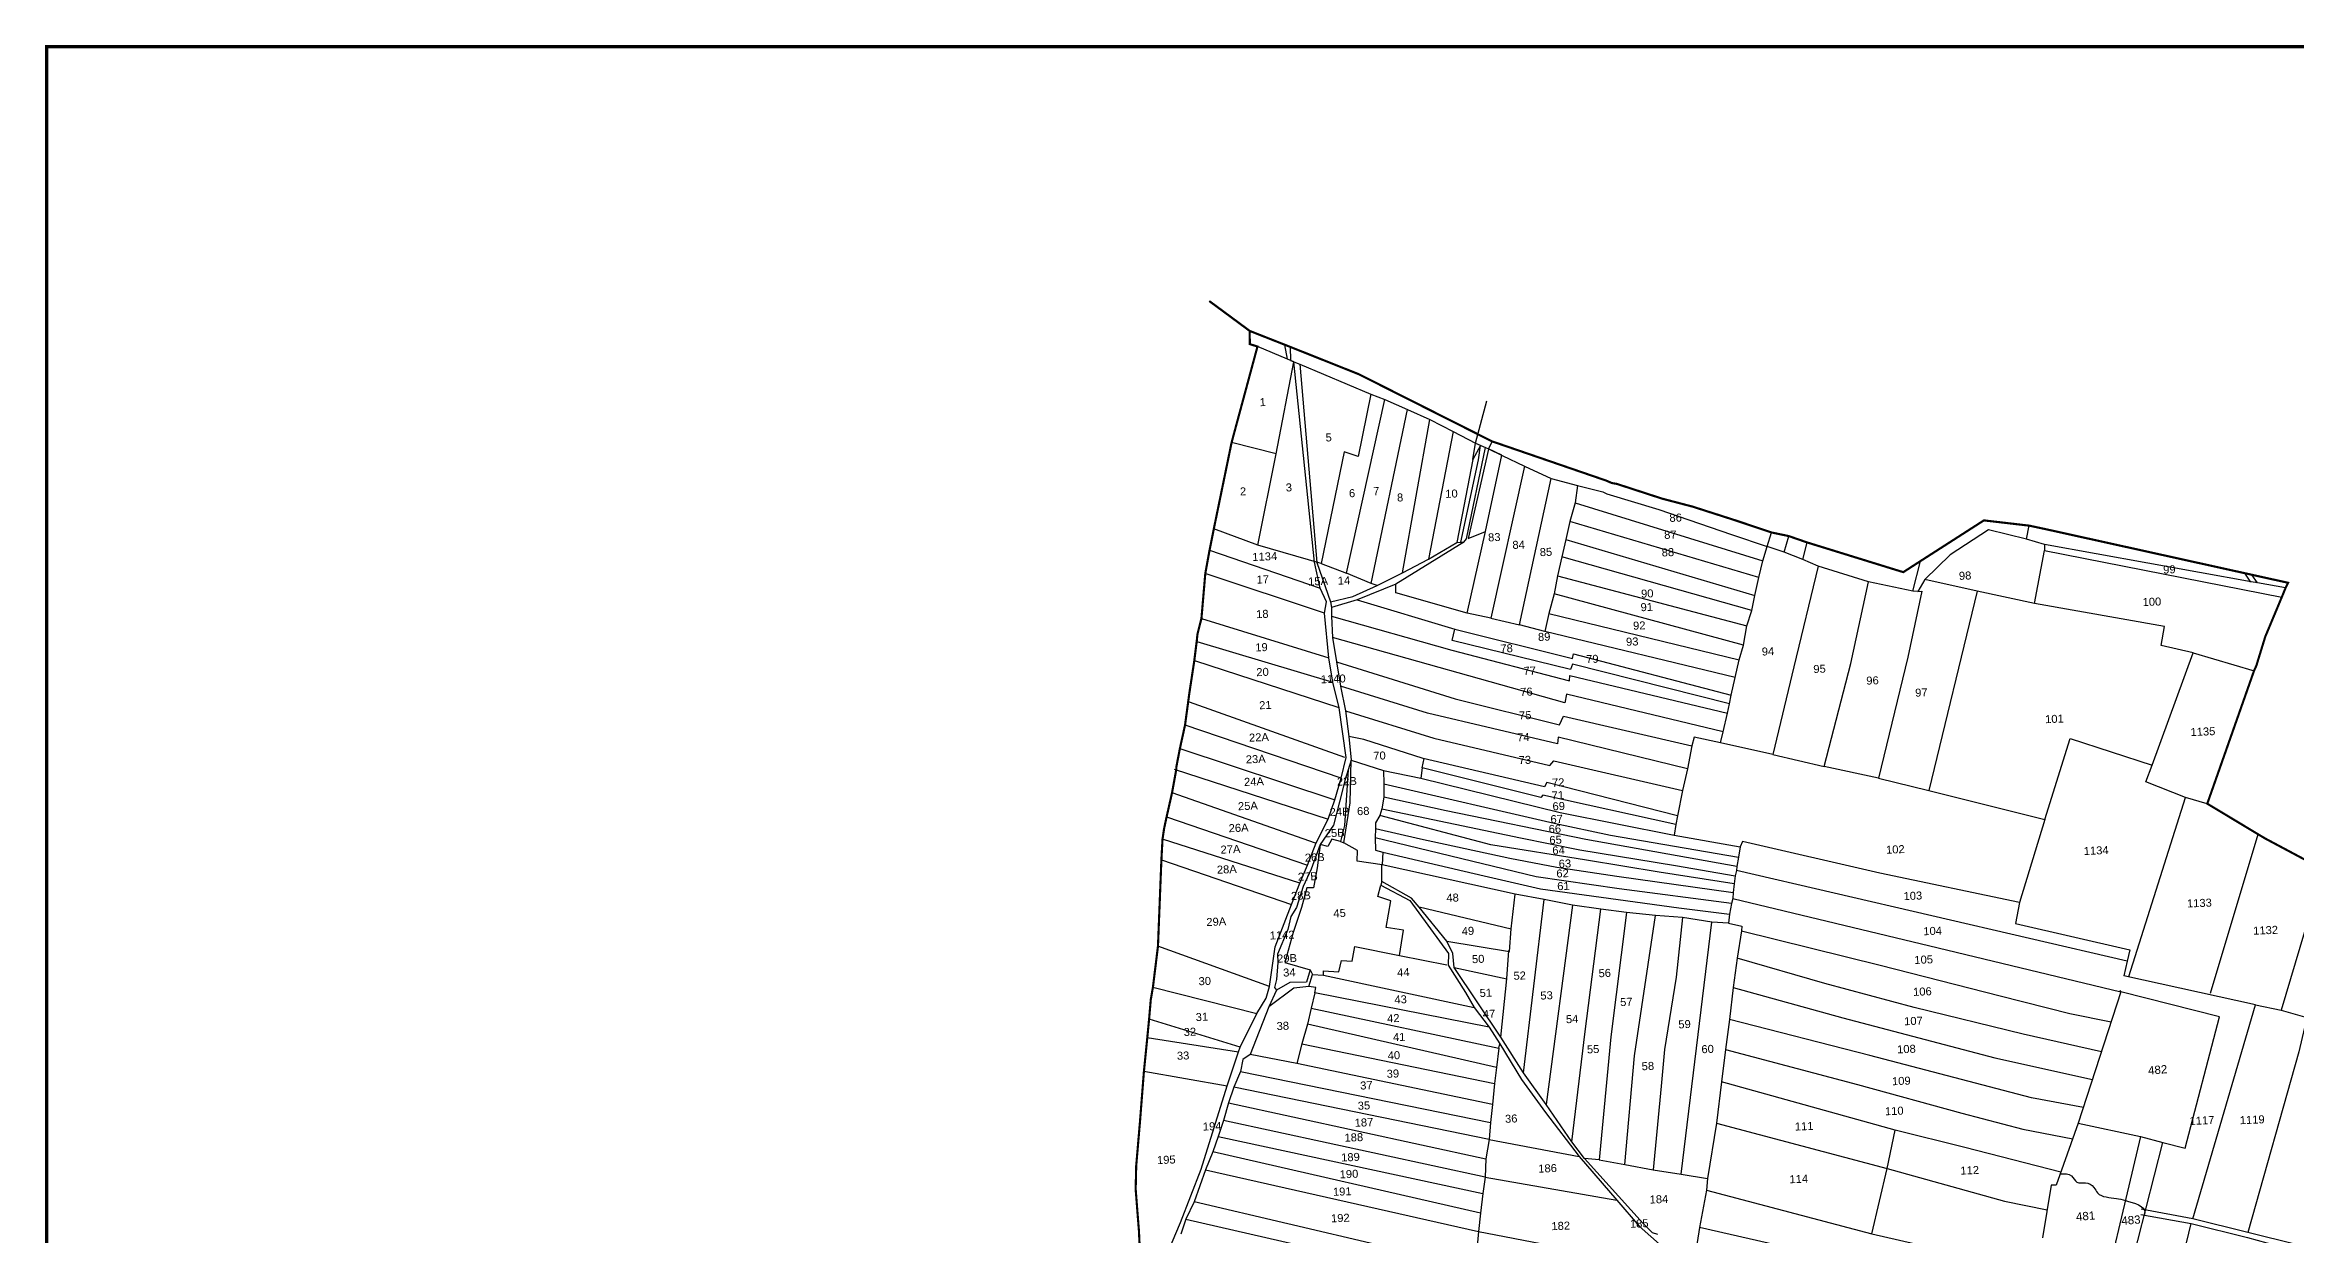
# Model space of a CAD drawing. Header units: inches. Extents: x 188839 to 233717, y 1616569 to 1632157.
# Drawn here: x 188839 to 193056, y 1622146 to 1624376 of the extents above; entities that cross this region are included whole.
import ezdxf
from ezdxf.enums import TextEntityAlignment as Align

# ---------------------------------------------------------------- set-up
doc = ezdxf.new("R2010")
doc.units = ezdxf.units.IN
doc.header["$LTSCALE"] = 15
doc.header["$MEASUREMENT"] = 0
for name, color, linetype in [('PAPER SIZE', 5, 'Continuous'), ('PLOT', 7, 'Continuous'), ('PLOT NO', 1, 'Continuous'), ('PLOT NOS', 7, 'Continuous'), ('STREAM', 4, 'Continuous'), ('VILLAGE BOUNDRY', 5, 'Continuous')]:
    doc.layers.add(name, color=color, linetype=linetype)
doc.layers.get('0').off()
doc.styles.get("Standard").update_dxf_attribs({"font": 'arial.ttf'})

# ---------------------------------------------------------------- blocks, each defined once
blk = doc.blocks.new('DROP')
h = blk.add_hatch()
h.set_pattern_fill('ANSI31', color=1, scale=10, angle=45)
h.set_pattern_definition([(90, (-324.4107, -25.7687), (-1.25, 0), [])])
h.paths.add_polyline_path([(-9.9, -4.3), (-13.8, 4.1), (13.8, 4.1), (10.2, -4.3)])

msp = doc.modelspace()

# ---------------------------------------------------------------- linework, layer by layer
at = {"layer": 'PAPER SIZE', "color": 5, "const_width": 6.4}
msp.add_lwpolyline([(188842.2, 1624372.8), (198634.3, 1624372.8), (198634.3, 1616573.4), (188842.2, 1616573.4)], close=True, dxfattribs=at)
at = {"layer": 'PLOT'}
for points in [[(190899.6, 1622008.3), (190967.3, 1622167.9), (191005.9, 1622268), (191054.5, 1622424), (191076.2, 1622487.5), (191079, 1622496.7), (191110.1, 1622559.4), (191127.6, 1622588.1), (191134, 1622610.4), (191144.8, 1622684.8), (191175.1, 1622763.8), (191191.1, 1622803.9), (191205.2, 1622837.8), (191221.7, 1622879.6), (191244.1, 1622924.1), (191256.6, 1622960.6), (191268.7, 1623000.8), (191277.6, 1623039.8), (191264.9, 1623132.7), (191252.9, 1623180.7), (191245.1, 1623226.5), (191237.2, 1623310.6), (191240.9, 1623331.5), (191229, 1623357.1), (191218.4, 1623406.2), (191179.9, 1623782), (191167.6, 1623786.7), (191163, 1623813.7)], [(191172.9, 1623809.8), (191173.7, 1623784.4), (191190.9, 1623777.2), (191222.9, 1623405.2), (191248.2, 1623331.6), (191250.3, 1623321.3), (191250.1, 1623304.8), (191252.3, 1623265), (191259.6, 1623218.9), (191267.3, 1623173.3), (191276.8, 1623127.4), (191282.6, 1623078.8), (191287, 1623034.5), (191275.7, 1622998.7), (191265.4, 1622956.4), (191253.8, 1622912.8), (191228.9, 1622876.3), (191212.1, 1622830), (191197.4, 1622797.9), (191184.5, 1622758.4), (191173.9, 1622741.3), (191168.7, 1622717.3), (191149.3, 1622670.9), (191150, 1622655.2), (191147.2, 1622623.1), (191143.8, 1622608.1), (191147.3, 1622603.1), (191133, 1622572), (191097.6, 1622483), (191084, 1622473.2), (191079.5, 1622450.8), (191067.4, 1622421.4), (191057.3, 1622392.2), (191047.8, 1622359.2), (191037.8, 1622329), (191028.2, 1622300.2), (191014.2, 1622266.6), (190993, 1622206.6), (190977.5, 1622174), (190968, 1622145.7)], [(191167.6, 1623786.7), (191111.6, 1623810.4)], [(191231.1, 1623403.6), (191112.1, 1623438), (191146.9, 1623608.9), (191179.9, 1623782)], [(191190.9, 1623777.2), (191324, 1623721.1), (191350.5, 1623710.9), (191392.6, 1623692.5), (191434.7, 1623673.4), (191478.5, 1623651.2), (191520.3, 1623629.1), (191539, 1623621.1), (191544.7, 1623618.6), (191570.5, 1623605.8), (191612.2, 1623586.1), (191662.4, 1623563.1), (191711.2, 1623549.7), (191758.8, 1623538), (191766.7, 1623534.5), (191864.2, 1623504.6), (191920.2, 1623485.6), (192000.1, 1623458.2), (192067.1, 1623435.5)], [(191324, 1623721.1), (191300.5, 1623604.4), (191274.2, 1623612.9), (191231.1, 1623403.6), (191278.3, 1623385.6)], [(191324.5, 1623366.1), (191278.3, 1623385.6), (191350.5, 1623710.9)], [(191515.5, 1623598.5), (191520.3, 1623629.1), (191541.4, 1623708.9)], [(191336.2, 1623362.2), (191324.5, 1623366.1), (191392.6, 1623692.5)], [(191383.7, 1623385.9), (191434.7, 1623673.4)], [(191146.9, 1623608.9), (191063.1, 1623630.5)], [(191248.2, 1623331.6), (191290.2, 1623341.5), (191336.2, 1623362.2), (191383.7, 1623385.9), (191432.3, 1623411.8), (191485.1, 1623442.8), (191492.5, 1623443.5), (191498.7, 1623443.6), (191503.4, 1623449.9), (191539, 1623621.1)], [(191478.5, 1623651.2), (191432.3, 1623411.8)], [(191529.7, 1623625.1), (191515.5, 1623598.5), (191485.1, 1623442.8)], [(191492.5, 1623443.5), (191525.8, 1623598.1), (191529.7, 1623625.1)], [(191551.3, 1623632.6), (191544.7, 1623619.5), (191544.7, 1623617.7), (191506.4, 1623450.4), (191538.9, 1623463.5), (191569.7, 1623606.6), (191544.7, 1623618.6)], [(191612.2, 1623586.1), (191548.8, 1623301.3), (191602.9, 1623288.3)], [(191711.2, 1623549.7), (191706.8, 1623517.6), (191696.8, 1623482.6), (191689.3, 1623448.4), (191681.8, 1623416.2), (191674, 1623380.3), (191667.7, 1623346.6), (191657.8, 1623309.5), (191650.5, 1623275.8), (191602.9, 1623288.3), (191662.4, 1623563.1)], [(191706.8, 1623517.6), (192059, 1623408.5)], [(191112.1, 1623438), (191029.8, 1623468.7)], [(191498.7, 1623443.6), (191370.8, 1623364.8), (191298.7, 1623335.2), (191250.3, 1623321.3)], [(191548.8, 1623301.3), (191504.5, 1623310.6), (191538.9, 1623463.5)], [(191689.3, 1623448.4), (192043.9, 1623343.5)], [(192051.5, 1623377), (191696.8, 1623482.6)], [(192098.7, 1623424.7), (192067.1, 1623435.5), (192075.4, 1623461.7)], [(192134, 1623410.8), (192098.7, 1623424.7), (192107.3, 1623455)], [(192339.9, 1623351.7), (192257, 1623369.2), (192162.5, 1623398.6), (192134, 1623410.8), (192142, 1623443)], [(192552.8, 1623449.3), (192481.8, 1623466.9), (192410.2, 1623419.5), (192362.3, 1623373.3), (192349.6, 1623350.9), (192339.9, 1623351.7), (192354.2, 1623408)], [(192586.7, 1623439.2), (192552.8, 1623449.3), (192558.3, 1623474.5)], [(191021.8, 1623428.7), (191229, 1623357.1)], [(192038, 1623315.6), (191681.8, 1623416.2)], [(192077.4, 1623045.2), (191979.3, 1623067.1), (191984.8, 1623087.6), (191992.4, 1623122.6), (191996.5, 1623140.2), (191999.3, 1623156.8), (192007, 1623190), (192014.5, 1623222.7), (192022.9, 1623250.7), (192029.1, 1623286.4), (192038, 1623315.6), (192043.9, 1623343.5), (192051.5, 1623377), (192059, 1623408.5), (192067.1, 1623435.5)], [(192865.2, 1623235.9), (192805.2, 1623250), (192811.9, 1623285.1), (192568.3, 1623328.3), (192586.9, 1623428), (193031.7, 1623340.7)], [(193038.5, 1623358), (192986.2, 1623367), (192974.1, 1623369), (192586.7, 1623439.2), (192586.9, 1623428)], [(191237.2, 1623310.6), (191013.8, 1623384.7)], [(191504.5, 1623310.6), (191371, 1623348.8), (191370.8, 1623364.8)], [(191674, 1623380.3), (192029.1, 1623286.4)], [(192162.5, 1623398.6), (192116.7, 1623209.6), (192077.4, 1623045.2), (192173.7, 1623022.9)], [(192275.8, 1623000.8), (192173.7, 1623022.9), (192224.1, 1623215.8), (192257, 1623369.2)], [(192568.3, 1623328.3), (192460.9, 1623351.6), (192362.3, 1623373.3)], [(192973.6, 1623368.8), (192962.5, 1623385.2)], [(192986.2, 1623367), (192975.3, 1623382.2)], [(191298.7, 1623335.2), (191481.4, 1623280.1), (191702, 1623225.5), (191704, 1623234.2), (191999.3, 1623156.8)], [(192022.9, 1623250.7), (191667.7, 1623346.6)], [(192349.6, 1623350.9), (192356.8, 1623351.5), (192330.7, 1623227.6), (192275.8, 1623000.8), (192370.1, 1622978.1)], [(192460.9, 1623351.6), (192370.1, 1622978.1), (192587.6, 1622923.3), (192634.7, 1623075.1), (192788.8, 1623025.4)], [(191006.6, 1623300.7), (191245.1, 1623226.5)], [(191250.1, 1623304.8), (191475.7, 1623241.3), (191696.6, 1623183.3), (191697, 1623193.2), (191992.4, 1623122.6)], [(191996.5, 1623140.2), (191702, 1623214.6), (191698.1, 1623204.7), (191476.3, 1623259), (191481.4, 1623280.1)], [(192007, 1623190), (191650.5, 1623275.8)], [(191657.8, 1623309.5), (192014.5, 1623222.7)], [(190997.7, 1623257.5), (191252.9, 1623180.7)], [(191984.8, 1623087.6), (191690.8, 1623158.5), (191687.7, 1623142.2), (191252.3, 1623265)], [(192891.9, 1622953.1), (192850.9, 1622964.6), (192776.6, 1622994), (192788.8, 1623025.4), (192865.2, 1623235.9), (192979.5, 1623202.2)], [(191264.9, 1623132.7), (190994.4, 1623221.3)], [(191259.6, 1623218.9), (191482.4, 1623149.9), (191677.9, 1623100.8), (191685.1, 1623117.2), (191925.5, 1623061.9)], [(191917.9, 1623018.5), (191675.4, 1623077.9), (191673.8, 1623065.4), (191430.2, 1623123), (191267.3, 1623173.3)], [(190983.7, 1623144.1), (191274.9, 1623040.4)], [(191276.8, 1623127.4), (191441.9, 1623076), (191659.4, 1623024.7), (191667.4, 1623033.6), (191908, 1622978)], [(191268.7, 1623000.8), (190975.8, 1623100.4)], [(191899.1, 1622930.6), (191654.1, 1622992.9), (191649.7, 1622984.4), (191422.3, 1623038), (191310.8, 1623073.5), (191282.6, 1623078.8)], [(191979.3, 1623067.1), (191930.3, 1623077.9), (191925.5, 1623061.9), (191917.9, 1623018.5), (191908, 1622978), (191899.1, 1622930.6)], [(190966.2, 1623056.6), (191256.6, 1622960.6)], [(191348.1, 1623015.5), (191348.7, 1622990.6), (191348.4, 1622965.4), (191344.7, 1622943.3), (191340.9, 1622931), (191333.1, 1622916.9), (191333, 1622906.8), (191332.4, 1622888.8), (191332.6, 1622865.9), (191346.8, 1622861.9), (191345.4, 1622838.6), (191298.5, 1622845.6), (191298.8, 1622865.6), (191273.5, 1622879.7), (191285.3, 1622954.4), (191287, 1623034.5)], [(191287, 1623034.5), (191348.1, 1623015.5), (191417.7, 1623000.9), (191679.1, 1622936.4), (191892.9, 1622894.2)], [(191895.5, 1622913.8), (191646.5, 1622969.2), (191642.5, 1622964.4), (191420, 1623020.2), (191417.7, 1623000.9)], [(191420, 1623020.2), (191423.8, 1623038.1)], [(190955.7, 1623017.7), (191244.1, 1622924.1)], [(191281.3, 1623016.6), (191274.9, 1622912.2), (191267, 1622882.2), (191273.5, 1622879.7)], [(191348.7, 1622990.6), (191667.9, 1622916.8), (191773.6, 1622894.3), (192013.5, 1622853)], [(191220.4, 1622879.2), (190951.4, 1622973.2)], [(191344.7, 1622943.3), (191604.8, 1622889.1), (191715.9, 1622866.4), (191895, 1622837.1), (192007.1, 1622817.6)], [(192010.4, 1622835.4), (191727, 1622885.9), (191465, 1622939.9), (191348.4, 1622965.4)], [(190941.3, 1622928.5), (191205.2, 1622837.8)], [(191333, 1622906.8), (191417, 1622887.5), (191584.7, 1622850.7), (191672.9, 1622833.9), (191785.4, 1622816.9), (192003.4, 1622786.6)], [(192005, 1622802.9), (191864.5, 1622824.4), (191728.5, 1622847.3), (191548.8, 1622875.7), (191340.9, 1622931)], [(191899.1, 1622930.6), (191895.5, 1622913.8), (191892.9, 1622894.2), (192016.4, 1622872.1)], [(192587.6, 1622923.3), (192539.7, 1622767.7), (192532.7, 1622728.2), (192746.7, 1622679.1), (192741.7, 1622657.6), (192735.4, 1622630)], [(191191.1, 1622803.9), (190933.6, 1622886.3)], [(191229.3, 1622875.8), (191223.3, 1622832.9), (191216.6, 1622795.2), (191203.9, 1622795.2), (191194.2, 1622758.7), (191178.3, 1622711.3), (191162.8, 1622655.3), (191210.2, 1622641.8), (191203.3, 1622618.1), (191172.2, 1622617.7), (191147.3, 1622603.1)], [(191267, 1622882.2), (191250.9, 1622886.4), (191243.5, 1622872.6), (191228.9, 1622876.3)], [(192000, 1622766.2), (191789.4, 1622793.6), (191633.9, 1622816.1), (191332.4, 1622888.8)], [(191346.8, 1622861.9), (191536.7, 1622817.5), (191642, 1622793.7), (191901.4, 1622757.7), (191996.6, 1622745.7)], [(192539.7, 1622767.7), (192278.1, 1622822.7), (192020.9, 1622882.5), (192016.4, 1622872.1), (192013.5, 1622853), (192010.4, 1622835.4), (192009.7, 1622827.7), (192007.1, 1622817.6), (192005, 1622802.9), (192003.4, 1622786.6), (192002.6, 1622775.4), (192000, 1622766.2), (191996.6, 1622745.7), (191994.4, 1622729.1), (192019.4, 1622723.6), (192019, 1622714.9), (192010.5, 1622663.2), (192003.2, 1622608.1), (191996.1, 1622548.6), (191989, 1622491.9), (191981.3, 1622431.5), (191971.8, 1622353.9), (191955.4, 1622250.5), (191953.1, 1622228.4), (191940.4, 1622158.6), (191929.8, 1622090)], [(190931.5, 1622847.5), (191175.1, 1622763.8)], [(191861.8, 1622145), (191852.1, 1622148.1), (191834.4, 1622166.1), (191724.4, 1622288), (191700.7, 1622319.2), (191652.5, 1622388.8), (191610.4, 1622448.2), (191567.6, 1622515), (191480.1, 1622645.9), (191477.9, 1622672.1), (191466.7, 1622695.2), (191414.8, 1622758.9), (191400.2, 1622775.7), (191344.7, 1622807.4), (191344.5, 1622837.5)], [(191994.4, 1622729.1), (191963.2, 1622731), (191908, 1622739.6), (191857.9, 1622743.4), (191803.4, 1622749.1), (191755.4, 1622755), (191702, 1622762.7), (191649.2, 1622773.3), (191594.6, 1622783.4), (191345.4, 1622838.6)], [(192741.7, 1622657.6), (192009.7, 1622827.7)], [(193108.9, 1622830), (193030.6, 1622565.8)], [(191210.2, 1622641.8), (191214.6, 1622632.5), (191235.5, 1622631.7), (191235.5, 1622639.4), (191264, 1622638), (191268.8, 1622659), (191289.3, 1622657.6), (191294.1, 1622685.2), (191377.9, 1622668.3), (191385.1, 1622716.1), (191353, 1622721), (191361.3, 1622770.9), (191337.1, 1622778.8), (191342.9, 1622800.2)], [(191344.7, 1622807.4), (191342.9, 1622800.2), (191397.2, 1622771.3), (191469.7, 1622672.4), (191469, 1622650.1), (191501.8, 1622598.7), (191517.9, 1622571.1), (191545.6, 1622534.3), (191565.7, 1622502.5), (191606.6, 1622435.7), (191651.6, 1622373.8), (191714.6, 1622291.2), (191785.1, 1622209.7), (191827.1, 1622160.9), (191925.1, 1622074.1)], [(191414.5, 1622759.8), (191587.4, 1622718.3), (191594.6, 1622783.4)], [(191610.4, 1622448.2), (191649.2, 1622773.3)], [(192002.6, 1622775.4), (192387.4, 1622682.8), (192729.9, 1622600.1)], [(191702, 1622762.7), (191652.5, 1622388.8)], [(191700.7, 1622319.2), (191726, 1622525.9), (191755.4, 1622755)], [(191803.4, 1622749.1), (191774.1, 1622516), (191751.8, 1622284.9), (191724.4, 1622288)], [(191800.2, 1622276.2), (191818.1, 1622480.1), (191857.9, 1622743.4)], [(191908, 1622739.6), (191896.6, 1622628), (191874.6, 1622492.2)], [(191905.8, 1622258.1), (191963.2, 1622731)], [(191134, 1622610.4), (190925.1, 1622686)], [(191466.7, 1622695.2), (191584, 1622676.1), (191587.4, 1622718.3)], [(192019, 1622714.9), (192278.9, 1622650.4), (192503.5, 1622592.7), (192634.1, 1622559.8), (192711.8, 1622544.3)], [(191377.9, 1622668.3), (191466.8, 1622651.1)], [(191480.1, 1622645.9), (191578.9, 1622624.9), (191582.9, 1622677.8)], [(190915.7, 1622609.3), (191110.1, 1622559.4)], [(191219.4, 1622598.1), (191212.2, 1622569.4), (191205.3, 1622539.5), (191194.9, 1622502.7), (191185.3, 1622465.9), (191097.6, 1622483)], [(191545.6, 1622534.3), (191219.4, 1622598.1), (191221.3, 1622608.5), (191208.1, 1622610.3), (191179.9, 1622607.2), (191133, 1622572)], [(191208.1, 1622610.3), (191214.6, 1622632.5)], [(191235.5, 1622631.7), (191517.9, 1622571.1)], [(191567.6, 1622515), (191578.9, 1622624.9)], [(192003.2, 1622608.1), (192209.1, 1622551.4), (192493.6, 1622476.6), (192676.8, 1622436.1)], [(192715, 1621950.3), (192808.3, 1622318), (192808.3, 1622318), (192850.2, 1622307), (192915.1, 1622553.4), (192729.9, 1622600.1), (192728.4, 1622602.5), (192729.9, 1622600.1), (192650.2, 1622354), (192608.5, 1622237.5), (192599.2, 1622237.4), (192582.9, 1622138.8)], [(192864.6, 1622174.6), (192982.5, 1622575.7), (192735.4, 1622630)], [(191212.2, 1622569.4), (191563.9, 1622494.5), (191565.7, 1622502.5)], [(192982.5, 1622575.7), (193030.6, 1622565.8), (193078.6, 1622551.9), (193063.3, 1622487.5), (192967.8, 1622149.1)], [(190905.1, 1622514.5), (191076.2, 1622487.5)], [(191079, 1622496.7), (190908.5, 1622549.3)], [(191559.7, 1622458.6), (191205.3, 1622539.5)], [(191194.9, 1622502.7), (191555.6, 1622428.5)], [(191563.9, 1622494.5), (191559.7, 1622458.6), (191555.6, 1622428.5), (191552.4, 1622389), (191548.7, 1622355.5), (191546.2, 1622323.3), (191714.6, 1622291.2)], [(191874.6, 1622492.2), (191868.5, 1622423.5), (191853, 1622266.4)], [(191989, 1622491.9), (192236, 1622426.7), (192431.7, 1622373), (192545.9, 1622342.9), (192639.7, 1622324.5)], [(190898.8, 1622451.5), (191054.5, 1622424)], [(191079.5, 1622450.8), (191548.7, 1622355.5)], [(191552.4, 1622389), (191185.3, 1622465.9)], [(191057.3, 1622392.2), (191539.9, 1622287.1)], [(191546.2, 1622323.3), (191067.4, 1622421.4)], [(191538.5, 1622253), (191047.8, 1622359.2)], [(191971.8, 1622353.9), (192291.9, 1622268.9), (192511.7, 1622207.6), (192591.6, 1622191.6)], [(192650.2, 1622354), (192766.9, 1622329.1), (192808.3, 1622318)], [(191037.8, 1622329), (191533.9, 1622222.1)], [(191546.2, 1622323.3), (191539.9, 1622287.1), (191538.5, 1622253), (191785.1, 1622209.7)], [(192263.1, 1622146.4), (192291.9, 1622268.9), (192306.7, 1622341.1)], [(192766.9, 1622329.1), (192678.9, 1621956.5), (192715, 1621950.3)], [(191014.2, 1622266.6), (191526.1, 1622151.1)], [(191529.9, 1622185.3), (191028.2, 1622300.2)], [(191751.8, 1622284.9), (191800.2, 1622276.2), (191853, 1622266.4), (191905.8, 1622258.1), (191955.4, 1622250.5)], [(191538.5, 1622253), (191533.9, 1622222.1), (191529.9, 1622185.3), (191526.1, 1622151.1), (191925.1, 1622074.1)], [(191953.1, 1622228.4), (192263.1, 1622146.4), (192522.2, 1622087.2), (192585.4, 1622084.3)], [(191519.9, 1622082.9), (190993, 1622206.6)], [(193061.1, 1622126), (192967.8, 1622149.1), (192864.6, 1622174.6), (192768.2, 1622192.4)], [(190977.5, 1622174), (191517.4, 1622049.9)], [(191526.1, 1622151.1), (191519.9, 1622082.9), (191517.4, 1622049.9), (191566.3, 1622038), (191613.1, 1622029.7), (191704.5, 1622011.8), (191797.8, 1621994.9), (191904.2, 1621974.8), (191925.1, 1622074.1)], [(192601.8, 1622018.9), (192536, 1622023.3), (192276.8, 1622081.3), (191940.4, 1622158.6)]]:
    msp.add_lwpolyline(points, dxfattribs=at)
at = {"layer": 'PLOT', "elevation": 19}
for points in [[(192744.9, 1622628.8), (192850.9, 1622964.6)], [(192897.7, 1622597.6), (192987.3, 1622895.7)], [(192693.6, 1622487.8), (192547, 1622520.9), (192342.3, 1622571), (192174.8, 1622615.6), (192010.5, 1622663.2)], [(192659.8, 1622383.6), (192562.3, 1622401.3), (192259.1, 1622480.8), (191996.1, 1622548.6)], [(192617.2, 1622261.8), (192437.4, 1622308.1), (192306.7, 1622341.1), (191981.3, 1622431.5)], [(192767.2, 1622182.8), (192862, 1622165.5), (192967.1, 1622139.7), (193058.2, 1622114.8), (193123.5, 1622092.2), (193182.3, 1622079.7), (193296.6, 1622053), (193460.6, 1622017.8), (193528.3, 1621977.5), (193612.5, 1621936.3), (193645.5, 1621931.5), (193687.8, 1621929.7), (193696.8, 1621929.5), (193789.8, 1621929.7), (193838.9, 1621934.2), (193922.2, 1621909.7), (194005.6, 1621888.1), (194112.3, 1621843.2), (194230, 1621800.9), (194312.4, 1621713.9), (194394.6, 1621652.1), (194509.4, 1621573.2), (194689, 1621415.3)], [(192803.3, 1621925.1), (192862, 1622165.5)]]:
    msp.add_lwpolyline(points, dxfattribs=at)
at = {"layer": 'STREAM'}
msp.add_spline([(192616.1, 1622258.9), (192637.6, 1622255.2), (192647.4, 1622243.4), (192663.5, 1622242.3), (192679.3, 1622233.5), (192686.3, 1622223.2), (192721.5, 1622212.9), (192738.5, 1622208.8), (192774.8, 1622186.1), (192773.4, 1622180.7)], degree=3, dxfattribs=at)
at = {"layer": 'VILLAGE BOUNDRY', "color": 5, "const_width": 4}
for points in [[(191097.1, 1623839.7), (191021.2, 1623895.8)], [(193108.9, 1622830), (193000.7, 1622887.7), (192987.3, 1622895.7), (192891.9, 1622953.1), (192979.5, 1623202.2), (192983.9, 1623211.9), (193000.6, 1623266.3), (193031.7, 1623340.7), (193039, 1623358.6), (193043.3, 1623367.4), (192592.4, 1623467.2), (192558.3, 1623474.5), (192473.2, 1623484.4), (192354.2, 1623408), (192322.1, 1623387.3), (192142, 1623443), (192107.3, 1623455), (192075.4, 1623461.7), (192007.9, 1623484.3), (191927.2, 1623510.2), (191870, 1623525.2), (191785.3, 1623552.8), (191775.7, 1623554.5), (191765.3, 1623559), (191551.3, 1623632.6), (191301.6, 1623758.5), (191172.9, 1623809.8), (191097.1, 1623839.7), (191097.1, 1623839.7), (191097.2, 1623815), (191111.6, 1623810.4), (191063.1, 1623630.5), (191029.8, 1623468.7), (191021.8, 1623428.7), (191013.8, 1623384.7), (191006.6, 1623300.7), (190999.2, 1623271.4), (190997.7, 1623257.5), (190993.1, 1623220.8), (190983.8, 1623159.6), (190981.7, 1623143.9), (190975.8, 1623100.4), (190966.2, 1623056.6), (190959.7, 1623022.9), (190959.3, 1623016.6), (190951.4, 1622973.2), (190941.3, 1622928.5), (190936.5, 1622906), (190933.6, 1622886.3), (190931.5, 1622847.5), (190925.1, 1622686), (190915.7, 1622609.3), (190911.6, 1622585.6), (190908.5, 1622549.3), (190905.1, 1622514.5), (190898.8, 1622451.5), (190891.5, 1622358.3), (190884.3, 1622273.9), (190883.3, 1622230.2), (190886.5, 1622188.6), (190889.4, 1622152.2), (190891.3, 1622111.7)]]:
    msp.add_lwpolyline(points, dxfattribs=at)

# ---------------------------------------------------------------- block references
for p, xscale, yscale, zscale, rotation in [((192770, 1623273.7), 0.6999999999999998, 0.6999999999999998, 0.6999999999999998, 127.7811144204703), ((192309.3, 1622962.3), 0.7, 0.7, 0.7, 126.1647310626998), ((192041.5, 1622705.6), 0.7, 0.7, 0.7, 137.914324265039), ((191620.1, 1622271.3), 0.6999999999999998, 0.6999999999999998, 0.6999999999999998, 140.8765554302936)]:
    msp.add_blockref('DROP', p, dxfattribs=dict(xscale=xscale, yscale=yscale, zscale=zscale, rotation=rotation))

# ---------------------------------------------------------------- texts
at = {"layer": 'PLOT NO', "color": 0}
for s, p in [('1', (191121.5, 1623706.2)), ('5', (191245, 1623640)), ('2', (191084.5, 1623538.8)), ('3', (191170.5, 1623546.2)), ('6', (191288.9, 1623535.4)), ('7', (191334.2, 1623539.2)), ('8', (191379, 1623527.4)), ('10', (191475.2, 1623534.5)), ('86', (191895.4, 1623489.4)), ('83', (191555.5, 1623452.9)), ('84', (191601.1, 1623438.8)), ('87', (191885.5, 1623457.5)), ('1134', (191125.2, 1623416.7)), ('85', (191652.4, 1623425.2)), ('88', (191880.8, 1623424.6)), ('99', (192820.8, 1623392.4)), ('17', (191121.5, 1623373.7)), ('15A', (191225.2, 1623370.4)), ('14', (191273.8, 1623371.8)), ('98', (192438, 1623380.8)), ('18', (191120.7, 1623308.9)), ('91', (191841.3, 1623322)), ('90', (191842.2, 1623347.3)), ('100', (192788.1, 1623331.8)), ('89', (191649, 1623266.1)), ('92', (191827.2, 1623287.2)), ('19', (191119.1, 1623246.5)), ('78', (191578.5, 1623244.4)), ('79', (191739.3, 1623224.6)), ('93', (191814, 1623257.1)), ('94', (192068.5, 1623238.8)), ('20', (191121.1, 1623200.1)), ('1140', (191253.6, 1623187.2)), ('77', (191621.8, 1623202.5)), ('95', (192165.1, 1623206)), ('96', (192264.4, 1623184.2)), ('21', (191126.4, 1623138.1)), ('76', (191615.7, 1623163)), ('97', (192356, 1623161.6)), ('75', (191613.3, 1623118.9)), ('101', (192605.4, 1623112.2)), ('22A', (191114.3, 1623077.6)), ('74', (191610, 1623077.9)), ('1135', (192883.7, 1623088.3)), ('23A', (191108.3, 1623036.8)), ('70', (191340.3, 1623043.2)), ('73', (191612.8, 1623035.1)), ('24A', (191105, 1622994.6)), ('22B', (191279.2, 1622995.1)), ('72', (191675.3, 1622993)), ('25A', (191093.6, 1622949)), ('24B', (191265.5, 1622937.9)), ('68', (191309.8, 1622939.4)), ('71', (191674.6, 1622969)), ('69', (191676.2, 1622948.5)), ('26A', (191076.2, 1622907.8)), ('25B', (191256.3, 1622898.2)), ('66', (191669, 1622906)), ('65', (191670.4, 1622885.3)), ('67', (191672.4, 1622924.4)), ('27A', (191061, 1622867.6)), ('26B', (191218.9, 1622852.5)), ('64', (191675.9, 1622865.8)), ('102', (192307.2, 1622867.4)), ('1134', (192683.6, 1622865.3)), ('28A', (191054.1, 1622830)), ('27B', (191205.9, 1622816.6)), ('62', (191683.5, 1622822.5)), ('63', (191687.8, 1622840.8)), ('28B', (191193, 1622780.7)), ('48', (191477.3, 1622776.8)), ('61', (191685.1, 1622798.8)), ('103', (192340, 1622780.4)), ('1133', (192877.1, 1622766.8)), ('29A', (191034.4, 1622731.8)), ('45', (191265.5, 1622747.9)), ('1132', (193001.2, 1622715.8)), ('1142', (191157.8, 1622706.7)), ('49', (191506.1, 1622714.5)), ('104', (192377.1, 1622714.5)), ('29B', (191167, 1622663.2)), ('34', (191171.3, 1622636.8)), ('44', (191385, 1622637)), ('50', (191525.3, 1622661.9)), ('56', (191762.5, 1622635.5)), ('105', (192360.3, 1622660.7)), ('30', (191012.8, 1622620.5)), ('51', (191539.6, 1622598.4)), ('52', (191603.1, 1622630.7)), ('53', (191653.5, 1622593.6)), ('106', (192357.9, 1622600.8)), ('31', (191007.4, 1622553.3)), ('42', (191366.3, 1622550.8)), ('43', (191379.9, 1622586.1)), ('47', (191545.6, 1622558.9)), ('54', (191701.4, 1622549.3)), ('57', (191803, 1622581.4)), ('32', (190984.9, 1622525.2)), ('38', (191159.1, 1622536.4)), ('41', (191377.2, 1622515.6)), ('59', (191912.1, 1622539.6)), ('107', (192341.2, 1622545.7)), ('33', (190972.2, 1622480.7)), ('40', (191367.3, 1622481.2)), ('55', (191740.7, 1622492.7)), ('60', (191955.4, 1622493)), ('108', (192328, 1622493)), ('37', (191315.7, 1622424.9)), ('39', (191365.4, 1622446.9)), ('58', (191843.4, 1622461.1)), ('109', (192318.4, 1622433.2)), ('35', (191311.2, 1622387)), ('194', (191026.6, 1622348.2)), ('187', (191311.2, 1622355.3)), ('36', (191587.2, 1622362.5)), ('111', (192136.3, 1622348.2)), ('110', (192305.2, 1622376.9)), ('1117', (192881.9, 1622359)), ('1119', (192976.1, 1622360.4)), ('188', (191292.2, 1622327.3)), ('195', (190940.7, 1622285.3)), ('190', (191283.1, 1622258.6)), ('189', (191285.9, 1622290.2)), ('186', (191655.4, 1622269.3)), ('112', (192446.6, 1622265.6)), ('191', (191270.5, 1622225.8)), ('184', (191864.1, 1622211.3)), ('114', (192126.2, 1622249.4)), ('192', (191266.9, 1622176.1)), ('182', (191680, 1622161.4)), ('185', (191827.1, 1622165.8))]:
    msp.add_text(s, height=15, rotation=2.323, dxfattribs=at).set_placement(p, align=Align.MIDDLE_CENTER)
at = {"layer": 'PLOT NOS'}
for s, p in [('482', (192798.9, 1622454.1)), ('481', (192663.8, 1622179.8)), ('483', (192748.8, 1622172.2))]:
    msp.add_text(s, height=15.47, rotation=4.3743, dxfattribs=at).set_placement(p, align=Align.MIDDLE_CENTER)

doc.saveas('drawing.dxf')
